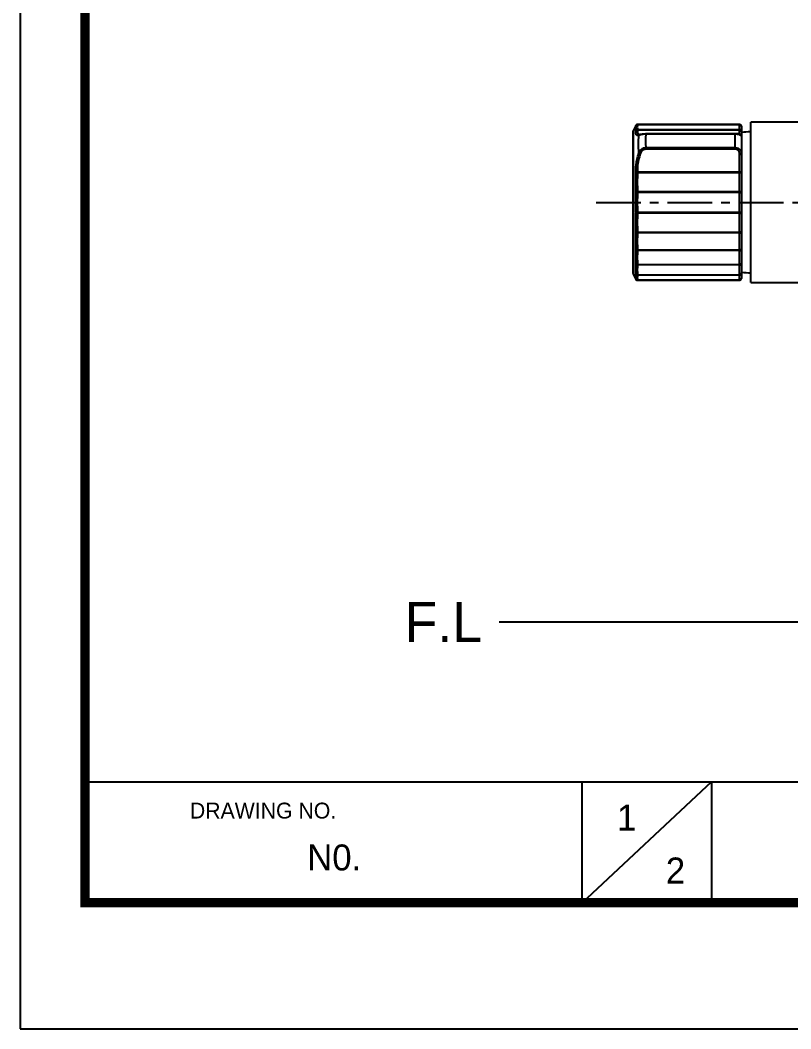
# Model space of a CAD drawing. Extents: x 1168 to 2296, y 0 to 827.
# Drawn here: x 1167.8 to 1383.8, y 0 to 282.9 of the extents above; entities that cross this region are included whole.
import ezdxf

# ---------------------------------------------------------------- set-up
doc = ezdxf.new("R2010")
doc.units = 0
doc.header["$LTSCALE"] = 10
doc.header["$MEASUREMENT"] = 0
doc.linetypes.add('CENTER', pattern=[2, 1.25, -0.25, 0.25, -0.25])
doc.layers.get('0').update_dxf_attribs({"linetype": 'CONTINUOUS'})
doc.layers.add('1', color=7, linetype='CONTINUOUS')
doc.layers.add('치수선', color=7, linetype='CONTINUOUS', lineweight=20)
doc.styles.add('Daelim Dimension', font='')
doc.styles.get('Daelim Dimension').set_extended_font_data('나눔고딕')

msp = doc.modelspace()

# ---------------------------------------------------------------- linework, layer by layer
at = {"color": 5, "lineweight": -3}
msp.add_line((1185.9, 69.28), (2094.49, 69.28), dxfattribs=at)
at = {"color": 5, "lineweight": -3, "ltscale": 40}
for p, q in [((1325.17, 69.28), (1325.17, 35.27)), ((1325.17, 69.28), (1325.17, 35.27)), ((1361.56, 69.28), (1325.17, 35.27)), ((1361.56, 69.28), (1325.17, 35.27)), ((1361.56, 69.28), (1361.56, 35.27)), ((1361.56, 69.28), (1361.56, 35.27))]:
    msp.add_line(p, q, dxfattribs=at)
at = {"lineweight": -3, "ltscale": 0.5}
msp.add_lwpolyline([(1167.75, 0), (2296.15, 0), (2296.15, 826.8), (1167.75, 826.8)], close=True, dxfattribs=at)
at = {"color": 5, "linetype": 'ByBlock', "lineweight": -3, "const_width": 2.6}
msp.add_lwpolyline([(1185.9, 35.4), (2277.9, 35.4), (2277.9, 807.6), (1185.9, 807.6)], close=True, dxfattribs=at)
at = {"layer": '1', "color": 7, "linetype": 'Continuous', "lineweight": -3}
for p, q in [((1340.29, 253.41), (1339.63, 252.07)), ((1339.63, 246.14), (1339.63, 252.07)), ((1340.82, 253.66), (1369.42, 253.66)), ((1369.42, 253.63), (1340.82, 253.63)), ((1340.82, 252.21), (1369.42, 252.21)), ((1369.42, 252.1), (1340.82, 252.1)), ((1369.42, 253.63), (1369.42, 253.66)), ((1369.42, 252.21), (1369.42, 253.63)), ((1369.42, 252.1), (1369.42, 252.21)), ((1369.42, 250.84), (1369.42, 252.1)), ((1369.92, 253.16), (1369.92, 253.15)), ((1369.92, 253.15), (1369.92, 251.73)), ((1407.02, 254.31), (1372.52, 254.31)), ((1372.52, 209.31), (1372.52, 254.31)), ((1339.52, 251.62), (1339.52, 245.82)), ((1368.22, 251.08), (1343.07, 251.08)), ((1368.22, 250.93), (1343.12, 250.93)), ((1368.22, 250.93), (1368.22, 251.08)), ((1368.22, 247.17), (1368.22, 250.93)), ((1369.92, 251.73), (1369.92, 251.67)), ((1369.92, 251.67), (1369.92, 250.36)), ((1369.92, 250.36), (1369.92, 245.34)), ((1343.12, 247.17), (1368.22, 247.17)), ((1368.22, 246.7), (1343.12, 246.7)), ((1368.22, 247.17), (1368.22, 246.7)), ((1339.52, 245.82), (1339.52, 212)), ((1339.63, 211.55), (1339.63, 246.14)), ((1369.42, 240.37), (1369.42, 245.31)), ((1369.92, 245.34), (1369.92, 240.11)), ((1340.82, 240.37), (1369.42, 240.37)), ((1369.42, 240.1), (1340.82, 240.1)), ((1369.42, 240.1), (1369.42, 240.37)), ((1369.42, 234.82), (1369.42, 240.1)), ((1369.92, 240.11), (1369.92, 239.98)), ((1369.92, 239.98), (1369.92, 234.69)), ((1340.82, 234.56), (1340.37, 234.59)), ((1340.82, 234.82), (1369.42, 234.82)), ((1369.42, 234.56), (1340.82, 234.56)), ((1369.42, 234.56), (1369.42, 234.82)), ((1369.42, 234.56), (1369.92, 234.56)), ((1369.42, 229.07), (1369.42, 234.56)), ((1369.92, 234.69), (1369.92, 234.56)), ((1369.92, 234.56), (1369.92, 229.07)), ((1340.82, 229.07), (1340.37, 229.04)), ((1340.82, 229.07), (1369.42, 229.07)), ((1369.42, 228.81), (1340.82, 228.81)), ((1369.42, 228.81), (1369.42, 229.07)), ((1369.42, 229.07), (1369.92, 229.07)), ((1369.42, 223.5), (1369.42, 228.81)), ((1369.92, 229.07), (1369.92, 228.94)), ((1369.92, 228.94), (1369.92, 223.63)), ((1340.82, 223.5), (1369.42, 223.5)), ((1369.42, 223.26), (1369.42, 223.5)), ((1369.92, 223.63), (1369.92, 223.51)), ((1369.92, 223.51), (1369.92, 218.76)), ((1369.42, 223.26), (1340.82, 223.26)), ((1369.42, 218.51), (1369.42, 223.26)), ((1340.82, 218.51), (1369.42, 218.51)), ((1369.42, 218.3), (1340.82, 218.3)), ((1369.42, 218.3), (1369.42, 218.51)), ((1369.42, 214.42), (1369.42, 218.3)), ((1369.92, 218.76), (1369.92, 218.65)), ((1369.92, 218.65), (1369.92, 214.77)), ((1340.82, 214.42), (1369.42, 214.42)), ((1369.42, 214.26), (1340.82, 214.26)), ((1369.42, 214.26), (1369.42, 214.42)), ((1369.42, 211.51), (1369.42, 214.26)), ((1369.92, 214.77), (1369.92, 214.69)), ((1369.92, 214.69), (1369.92, 211.95)), ((1339.63, 211.55), (1340.29, 210.22)), ((1340.82, 211.51), (1369.42, 211.51)), ((1369.42, 211.41), (1340.82, 211.41)), ((1340.82, 209.99), (1369.42, 209.99)), ((1369.42, 209.96), (1340.82, 209.96)), ((1369.42, 211.41), (1369.42, 211.51)), ((1369.42, 209.99), (1369.42, 211.41)), ((1369.42, 209.96), (1369.42, 209.99)), ((1369.92, 211.95), (1369.92, 211.9)), ((1369.92, 211.9), (1369.92, 210.48)), ((1369.92, 210.48), (1369.92, 210.46)), ((1372.52, 209.31), (1417.93, 209.31))]:
    msp.add_line(p, q, dxfattribs=at)
at = {"layer": '1', "color": 1, "linetype": 'CENTER', "lineweight": -3}
msp.add_line((1329.22, 231.81), (1621.92, 231.81), dxfattribs=at)
at = {"layer": '1', "color": 7, "linetype": 'Continuous', "lineweight": -3}
for centre, radius, start, end in [((1340.52, 251.62), 1, 153.4349, 180), ((1340.73, 253.16), 0.5, 90, 150.4522), ((1369.42, 253.16), 0.5, 0, 90), ((1340.52, 212), 1, 180, 206.5651), ((1340.73, 210.46), 0.5, 209.2585, 270), ((1369.42, 210.46), 0.5, 270, 0)]:
    msp.add_arc(centre, radius, start, end, dxfattribs=at)
for centre, major_axis, ratio, start_param, end_param in [((1340.82, 253.16), (0, -0.5), 0.997974, 3.141593, 4.252819), ((1340.82, 253.15), (-0.485, 0.12), 0.963968, 4.945544, 6.05677), ((1340.82, 251.73), (-0.486, -0.119), 0.963989, 4.480446, 5.591628), ((1340.82, 251.67), (-0.494, 0.074), 0.847879, 4.838634, 5.952011), ((1369.42, 253.15), (0.5, 0), 0.965926, 0, 1.570796), ((1369.42, 251.73), (0.5, 0), 0.965926, 0, 1.570796), ((1369.42, 251.67), (0.5, 0), 0.850503, 0, 1.570796), ((1369.42, 245.34), (-0.5, 0), 0.061882, 1.570796, 3.141593), ((1340.82, 240.11), (0.498, 0.046), 0.524348, 1.522294, 2.635671), ((1340.82, 239.98), (0.499, -0.033), 0.2583, 1.587753, 2.698935), ((1369.42, 240.11), (-0.5, 0), 0.525971, 3.141593, 4.712389), ((1369.42, 239.98), (-0.5, 0), 0.258819, 3.141593, 4.712389), ((1340.82, 234.69), (0.499, 0.033), 0.258295, 1.553748, 2.664975), ((1369.42, 234.69), (-0.5, 0), 0.258819, 3.141593, 4.712389), ((1340.82, 228.94), (0.499, -0.033), 0.258295, 3.618211, 4.729437), ((1369.42, 228.94), (-0.5, 0), 0.258819, 1.570796, 3.141593), ((1340.82, 223.63), (0.499, 0.033), 0.258295, 3.584114, 4.695341), ((1369.42, 223.63), (-0.5, 0), 0.258819, 1.570796, 3.141593), ((1369.42, 223.51), (-0.5, 0), 0.5, 1.570796, 3.141593), ((1340.82, 223.51), (0.499, -0.037), 0.498987, 3.637883, 4.74911), ((1340.82, 218.76), (0.499, 0.037), 0.498987, 3.564442, 4.675668), ((1340.82, 218.65), (0.498, -0.045), 0.705674, 3.664708, 4.775934), ((1369.42, 218.76), (-0.5, 0), 0.5, 1.570796, 3.141593), ((1369.42, 218.65), (-0.5, 0), 0.707107, 1.570796, 3.141593), ((1340.82, 214.77), (0.498, 0.045), 0.705674, 3.537617, 4.648844), ((1340.82, 214.69), (0.496, -0.063), 0.86427, 3.710931, 4.822158), ((1369.42, 214.77), (-0.5, 0), 0.707107, 1.570796, 3.141593), ((1369.42, 214.69), (-0.5, 0), 0.866025, 1.570796, 3.141593), ((1340.82, 211.95), (0.496, 0.063), 0.86427, 3.491394, 4.60262), ((1340.82, 211.9), (0.485, -0.12), 0.963968, 3.834317, 4.945544), ((1340.82, 210.48), (0.485, 0.12), 0.963968, 3.368008, 4.479234), ((1340.82, 210.46), (0, 0.5), 0.997974, 2.030366, 3.141593), ((1369.42, 211.95), (-0.5, 0), 0.866025, 1.570796, 3.141593), ((1369.42, 211.9), (-0.5, 0), 0.965926, 1.570796, 3.141593), ((1369.42, 210.48), (-0.5, 0), 0.965926, 1.570796, 3.141593)]:
    msp.add_ellipse(centre, major_axis=major_axis, ratio=ratio, start_param=start_param, end_param=end_param, dxfattribs=at)
for points, knots in [([(1340.37, 253.39), (1340.36, 253.39), (1340.34, 253.39), (1340.32, 253.39), (1340.31, 253.39), (1340.29, 253.39), (1340.28, 253.39), (1340.28, 253.39), (1340.28, 253.39)], [0, 0, 0, 0, 0.24967, 0.24967, 0.49934, 0.49934, 0.998679, 1, 1, 1, 1]), ([(1340.37, 251.94), (1340.36, 252), (1340.34, 252.06), (1340.32, 252.18), (1340.31, 252.24), (1340.29, 252.42), (1340.28, 252.65), (1340.29, 252.89), (1340.32, 253.13), (1340.34, 253.25), (1340.37, 253.37)], [0, 0, 0, 0, 0.125, 0.125, 0.25, 0.25, 0.5, 0.75, 0.75, 1, 1, 1, 1]), ([(1341.19, 250.57), (1341.12, 250.54), (1341.04, 250.53), (1340.95, 250.53), (1340.93, 250.53), (1340.9, 250.53), (1340.85, 250.53), (1340.8, 250.54), (1340.71, 250.56), (1340.66, 250.59), (1340.56, 250.66), (1340.52, 250.7), (1340.46, 250.78), (1340.44, 250.81), (1340.42, 250.86), (1340.41, 250.88), (1340.4, 250.92), (1340.39, 250.93), (1340.37, 251.03), (1340.33, 251.2), (1340.33, 251.4), (1340.34, 251.63), (1340.35, 251.75), (1340.37, 251.88)], [0, 0, 0, 0, 0.125, 0.125, 0.15625, 0.15625, 0.1875, 0.25, 0.25, 0.375, 0.375, 0.5, 0.5, 0.5625, 0.5625, 0.59375, 0.59375, 0.625, 0.625, 0.75, 0.875, 0.875, 1, 1, 1, 1]), ([(1340.82, 252.1), (1340.8, 251.97), (1340.79, 251.86), (1340.78, 251.65), (1340.78, 251.46), (1340.81, 251.3), (1340.84, 251.21), (1340.85, 251.2), (1340.86, 251.16), (1340.87, 251.15), (1340.89, 251.1), (1340.91, 251.07), (1340.97, 251), (1341.01, 250.96), (1341.11, 250.89), (1341.16, 250.87), (1341.25, 250.85), (1341.3, 250.84), (1341.35, 250.84), (1341.37, 250.84), (1341.37, 250.84), (1341.37, 250.84)], [0, 0, 0, 0, 0.148049, 0.148049, 0.296099, 0.444148, 0.444148, 0.481161, 0.481161, 0.518173, 0.518173, 0.592198, 0.592198, 0.740247, 0.740247, 0.888297, 0.888297, 0.962321, 0.999334, 0.999334, 1, 1, 1, 1]), ([(1341.19, 245.8), (1341.19, 245.83), (1341.19, 245.88), (1341.18, 245.96), (1341.17, 246.04), (1341.17, 246.12), (1341.16, 246.19), (1341.15, 246.27), (1341.15, 246.35), (1341.14, 246.43), (1341.14, 246.51), (1341.13, 246.58), (1341.13, 246.66), (1341.12, 246.74), (1341.12, 246.82), (1341.11, 246.89), (1341.11, 246.97), (1341.11, 247.05), (1341.1, 247.12), (1341.1, 247.2), (1341.1, 247.28), (1341.09, 247.35), (1341.09, 247.43), (1341.09, 247.51), (1341.09, 247.58), (1341.08, 247.66), (1341.08, 247.73), (1341.08, 247.81), (1341.08, 247.89), (1341.08, 247.96), (1341.08, 248.04), (1341.08, 248.11), (1341.08, 248.22), (1341.08, 248.35), (1341.08, 248.5), (1341.08, 248.66), (1341.09, 248.82), (1341.09, 248.98), (1341.1, 249.13), (1341.1, 249.29), (1341.11, 249.45), (1341.12, 249.61), (1341.13, 249.77), (1341.14, 249.93), (1341.15, 250.09), (1341.17, 250.24), (1341.18, 250.41), (1341.19, 250.51), (1341.19, 250.57)], [0, 0, 0, 0, 0.016475, 0.03292, 0.049335, 0.065722, 0.082081, 0.098413, 0.114718, 0.130998, 0.147253, 0.163483, 0.17969, 0.195874, 0.212036, 0.228176, 0.244296, 0.260396, 0.276477, 0.292539, 0.308583, 0.324611, 0.340622, 0.356617, 0.372598, 0.388565, 0.404518, 0.420459, 0.436388, 0.452306, 0.468213, 0.484111, 0.5, 0.532845, 0.565731, 0.598666, 0.631655, 0.664705, 0.697824, 0.731016, 0.764289, 0.79765, 0.831104, 0.864658, 0.898318, 0.932091, 0.965983, 1, 1, 1, 1]), ([(1343.12, 250.93), (1343.02, 250.93), (1342.91, 250.93), (1342.7, 250.92), (1342.6, 250.91), (1342.4, 250.89), (1342.3, 250.88), (1342.16, 250.86), (1342.11, 250.85), (1342.03, 250.84), (1341.98, 250.83), (1341.85, 250.8), (1341.77, 250.78), (1341.66, 250.75), (1341.63, 250.74), (1341.58, 250.72), (1341.56, 250.72), (1341.53, 250.71), (1341.51, 250.7), (1341.43, 250.67), (1341.38, 250.65), (1341.31, 250.62), (1341.3, 250.62), (1341.28, 250.61), (1341.24, 250.59), (1341.21, 250.58), (1341.19, 250.57)], [0, 0, 0, 0, 0.125, 0.125, 0.25, 0.25, 0.375, 0.375, 0.4375, 0.4375, 0.5, 0.5, 0.625, 0.625, 0.6875, 0.6875, 0.71875, 0.71875, 0.75, 0.75, 0.875, 0.875, 0.90625, 0.90625, 0.9375, 1, 1, 1, 1]), ([(1341.19, 250.57), (1341.21, 250.61), (1341.23, 250.66), (1341.29, 250.74), (1341.33, 250.77), (1341.41, 250.83), (1341.45, 250.85), (1341.54, 250.88), (1341.59, 250.89), (1341.64, 250.88)], [0, 0, 0, 0, 0.25, 0.25, 0.5, 0.5, 0.75, 0.75, 1, 1, 1, 1]), ([(1341.64, 250.88), (1341.67, 250.89), (1341.7, 250.9), (1341.78, 250.92), (1341.82, 250.93), (1341.88, 250.94), (1341.89, 250.94), (1341.92, 250.95), (1341.95, 250.96), (1341.99, 250.96), (1342.08, 250.98), (1342.14, 250.99), (1342.22, 251), (1342.24, 251), (1342.27, 251.01), (1342.33, 251.02), (1342.38, 251.02), (1342.49, 251.03), (1342.56, 251.04), (1342.72, 251.05), (1342.8, 251.06), (1342.96, 251.06), (1343.04, 251.06), (1343.12, 251.06)], [0, 0, 0, 0, 0.125, 0.125, 0.25, 0.25, 0.28125, 0.28125, 0.3125, 0.375, 0.375, 0.5, 0.5, 0.53125, 0.53125, 0.5625, 0.625, 0.625, 0.75, 0.75, 0.875, 0.875, 1, 1, 1, 1]), ([(1343.12, 250.93), (1343.12, 250.96), (1343.12, 250.99), (1343.12, 251.03), (1343.12, 251.05), (1343.12, 251.07), (1343.12, 251.08), (1343.12, 251.08), (1343.12, 251.08), (1343.12, 251.08)], [0, 0, 0, 0, 0.323588, 0.323588, 0.647177, 0.647177, 0.970765, 0.970765, 1, 1, 1, 1]), ([(1369.92, 250.37), (1369.92, 250.37), (1369.93, 250.43), (1369.89, 250.54), (1369.83, 250.66), (1369.75, 250.75), (1369.66, 250.81), (1369.55, 250.87), (1369.39, 250.93), (1369.09, 251), (1368.69, 251.06), (1368.34, 251.08), (1368.16, 251.08), (1368.13, 251.07)], [0, 0, 0, 0, 0.005866, 0.069838, 0.123693, 0.173578, 0.224238, 0.292978, 0.443931, 0.624966, 0.796661, 0.962722, 1, 1, 1, 1]), ([(1369.92, 250.36), (1369.92, 250.39), (1369.91, 250.42), (1369.87, 250.47), (1369.85, 250.51), (1369.8, 250.54), (1369.79, 250.55), (1369.77, 250.57), (1369.76, 250.58), (1369.72, 250.6), (1369.67, 250.63), (1369.61, 250.66), (1369.56, 250.69), (1369.54, 250.69), (1369.51, 250.71), (1369.49, 250.72), (1369.39, 250.75), (1369.31, 250.78), (1369.17, 250.82), (1369.12, 250.83), (1369.04, 250.85), (1369.02, 250.85), (1368.96, 250.86), (1368.94, 250.87), (1368.86, 250.88), (1368.8, 250.89), (1368.69, 250.91), (1368.63, 250.91), (1368.55, 250.92), (1368.52, 250.92), (1368.46, 250.92), (1368.43, 250.93), (1368.34, 250.93), (1368.28, 250.93), (1368.22, 250.93)], [0, 0, 0, 0, 0.125, 0.125, 0.25, 0.25, 0.28125, 0.28125, 0.3125, 0.3125, 0.375, 0.4375, 0.4375, 0.46875, 0.46875, 0.5, 0.5, 0.625, 0.625, 0.6875, 0.6875, 0.71875, 0.71875, 0.75, 0.75, 0.8125, 0.8125, 0.875, 0.875, 0.90625, 0.90625, 0.9375, 0.9375, 1, 1, 1, 1]), ([(1341.19, 245.8), (1341.21, 245.85), (1341.23, 245.9), (1341.27, 245.97), (1341.28, 245.99), (1341.3, 246.04), (1341.31, 246.06), (1341.38, 246.17), (1341.43, 246.26), (1341.51, 246.37), (1341.53, 246.39), (1341.56, 246.43), (1341.61, 246.49), (1341.66, 246.54), (1341.77, 246.65), (1341.85, 246.72), (1341.98, 246.81), (1342.03, 246.84), (1342.11, 246.9), (1342.16, 246.92), (1342.3, 246.99), (1342.4, 247.03), (1342.6, 247.1), (1342.7, 247.12), (1342.91, 247.16), (1343.02, 247.17), (1343.12, 247.17)], [0, 0, 0, 0, 0.0625, 0.0625, 0.09375, 0.09375, 0.125, 0.125, 0.25, 0.25, 0.28125, 0.28125, 0.3125, 0.375, 0.375, 0.5, 0.5, 0.5625, 0.5625, 0.625, 0.625, 0.75, 0.75, 0.875, 0.875, 1, 1, 1, 1]), ([(1343.12, 246.7), (1343.04, 246.7), (1342.96, 246.69), (1342.8, 246.67), (1342.72, 246.65), (1342.56, 246.6), (1342.49, 246.57), (1342.38, 246.51), (1342.34, 246.49), (1342.29, 246.46), (1342.27, 246.45), (1342.24, 246.42), (1342.22, 246.41), (1342.14, 246.35), (1342.08, 246.3), (1341.99, 246.21), (1341.97, 246.18), (1341.93, 246.13), (1341.92, 246.12), (1341.89, 246.08), (1341.88, 246.07), (1341.82, 245.98), (1341.78, 245.91), (1341.7, 245.77), (1341.67, 245.69), (1341.64, 245.62)], [0, 0, 0, 0, 0.125, 0.125, 0.25, 0.25, 0.375, 0.375, 0.4375, 0.4375, 0.46875, 0.46875, 0.5, 0.5, 0.625, 0.625, 0.6875, 0.6875, 0.71875, 0.71875, 0.75, 0.75, 0.875, 0.875, 1, 1, 1, 1]), ([(1343.12, 246.7), (1343.12, 246.74), (1343.12, 246.78), (1343.12, 246.87), (1343.12, 246.91), (1343.12, 246.99), (1343.12, 247.03), (1343.12, 247.11), (1343.12, 247.14), (1343.12, 247.17)], [0, 0, 0, 0, 0.25, 0.25, 0.5, 0.5, 0.75, 0.75, 1, 1, 1, 1]), ([(1368.22, 247.17), (1368.28, 247.17), (1368.34, 247.17), (1368.43, 247.16), (1368.46, 247.15), (1368.52, 247.14), (1368.55, 247.14), (1368.63, 247.12), (1368.69, 247.1), (1368.8, 247.06), (1368.86, 247.04), (1368.94, 247.01), (1368.96, 246.99), (1369.02, 246.97), (1369.04, 246.95), (1369.12, 246.91), (1369.17, 246.87), (1369.31, 246.77), (1369.39, 246.69), (1369.49, 246.58), (1369.51, 246.56), (1369.54, 246.52), (1369.56, 246.49), (1369.61, 246.42), (1369.67, 246.33), (1369.72, 246.23), (1369.76, 246.15), (1369.77, 246.12), (1369.79, 246.07), (1369.8, 246.04), (1369.85, 245.9), (1369.87, 245.79), (1369.91, 245.57), (1369.92, 245.45), (1369.92, 245.34)], [0, 0, 0, 0, 0.0625, 0.0625, 0.09375, 0.09375, 0.125, 0.125, 0.1875, 0.1875, 0.25, 0.25, 0.28125, 0.28125, 0.3125, 0.3125, 0.375, 0.375, 0.5, 0.5, 0.53125, 0.53125, 0.5625, 0.5625, 0.625, 0.6875, 0.6875, 0.71875, 0.71875, 0.75, 0.75, 0.875, 0.875, 1, 1, 1, 1]), ([(1369.42, 245.31), (1369.42, 245.39), (1369.41, 245.48), (1369.39, 245.65), (1369.37, 245.73), (1369.33, 245.85), (1369.32, 245.89), (1369.29, 245.97), (1369.27, 246.01), (1369.21, 246.12), (1369.17, 246.19), (1369.1, 246.28), (1369.09, 246.29), (1369.06, 246.33), (1369.01, 246.37), (1368.97, 246.42), (1368.9, 246.47), (1368.87, 246.5), (1368.81, 246.53), (1368.79, 246.54), (1368.76, 246.56), (1368.74, 246.57), (1368.64, 246.62), (1368.56, 246.65), (1368.46, 246.68), (1368.44, 246.68), (1368.39, 246.69), (1368.37, 246.69), (1368.31, 246.7), (1368.26, 246.7), (1368.22, 246.7)], [0, 0, 0, 0, 0.125, 0.125, 0.25, 0.25, 0.3125, 0.3125, 0.375, 0.375, 0.5, 0.5, 0.53125, 0.53125, 0.5625, 0.625, 0.625, 0.6875, 0.6875, 0.71875, 0.71875, 0.75, 0.75, 0.875, 0.875, 0.90625, 0.90625, 0.9375, 0.9375, 1, 1, 1, 1]), ([(1340.37, 240.2), (1340.36, 240.3), (1340.35, 240.41), (1340.34, 240.63), (1340.34, 240.74), (1340.33, 241.07), (1340.33, 241.3), (1340.35, 241.75), (1340.38, 242.22), (1340.44, 242.69), (1340.49, 242.99), (1340.5, 243.05), (1340.52, 243.17), (1340.53, 243.23), (1340.56, 243.41), (1340.59, 243.53), (1340.66, 243.9), (1340.71, 244.14), (1340.83, 244.61), (1340.97, 245.09), (1341.12, 245.56), (1341.19, 245.8)], [0, 0, 0, 0, 0.0625, 0.0625, 0.125, 0.125, 0.25, 0.25, 0.375, 0.5, 0.5, 0.53125, 0.53125, 0.5625, 0.5625, 0.625, 0.625, 0.75, 0.75, 0.875, 1, 1, 1, 1]), ([(1341.64, 245.62), (1341.56, 245.4), (1341.49, 245.18), (1341.35, 244.73), (1341.28, 244.51), (1341.16, 244.06), (1341.11, 243.84), (1341.03, 243.5), (1341.01, 243.39), (1340.98, 243.22), (1340.97, 243.16), (1340.95, 243.05), (1340.94, 242.99), (1340.89, 242.71), (1340.83, 242.27), (1340.8, 241.83), (1340.78, 241.41), (1340.78, 241.19), (1340.78, 240.93), (1340.78, 240.88), (1340.79, 240.78), (1340.79, 240.73), (1340.8, 240.57), (1340.81, 240.47), (1340.82, 240.37)], [0, 0, 0, 0, 0.125, 0.125, 0.25, 0.25, 0.375, 0.375, 0.4375, 0.4375, 0.46875, 0.46875, 0.5, 0.5, 0.625, 0.75, 0.75, 0.875, 0.875, 0.90625, 0.90625, 0.9375, 0.9375, 1, 1, 1, 1]), ([(1341.64, 245.62), (1341.59, 245.63), (1341.54, 245.65), (1341.45, 245.68), (1341.41, 245.7), (1341.33, 245.73), (1341.29, 245.75), (1341.23, 245.78), (1341.21, 245.79), (1341.19, 245.8)], [0, 0, 0, 0, 0.25, 0.25, 0.5, 0.5, 0.75, 0.75, 1, 1, 1, 1]), ([(1340.37, 234.72), (1340.36, 234.94), (1340.34, 235.16), (1340.32, 235.61), (1340.31, 235.83), (1340.29, 236.5), (1340.28, 237.39), (1340.29, 238.28), (1340.32, 239.17), (1340.34, 239.62), (1340.37, 240.06)], [0, 0, 0, 0, 0.125, 0.125, 0.25, 0.25, 0.5, 0.75, 0.75, 1, 1, 1, 1]), ([(1340.37, 229.04), (1340.36, 229.27), (1340.34, 229.5), (1340.32, 229.96), (1340.31, 230.19), (1340.29, 230.89), (1340.28, 231.81), (1340.29, 232.74), (1340.32, 233.66), (1340.34, 234.12), (1340.37, 234.59)], [0, 0, 0, 0, 0.125, 0.125, 0.25, 0.25, 0.5, 0.75, 0.75, 1, 1, 1, 1]), ([(1340.37, 223.55), (1340.36, 223.77), (1340.34, 223.99), (1340.32, 224.44), (1340.31, 224.66), (1340.29, 225.33), (1340.28, 226.23), (1340.29, 227.12), (1340.32, 228.01), (1340.34, 228.46), (1340.37, 228.91)], [0, 0, 0, 0, 0.125, 0.125, 0.25, 0.25, 0.5, 0.75, 0.75, 1, 1, 1, 1]), ([(1340.37, 218.62), (1340.36, 218.82), (1340.34, 219.02), (1340.32, 219.42), (1340.31, 219.62), (1340.29, 220.22), (1340.28, 221.02), (1340.29, 221.82), (1340.32, 222.63), (1340.34, 223.03), (1340.37, 223.43)], [0, 0, 0, 0, 0.125, 0.125, 0.25, 0.25, 0.5, 0.75, 0.75, 1, 1, 1, 1]), ([(1340.37, 214.6), (1340.36, 214.76), (1340.34, 214.92), (1340.32, 215.25), (1340.31, 215.41), (1340.29, 215.9), (1340.28, 216.56), (1340.29, 217.21), (1340.32, 217.86), (1340.34, 218.19), (1340.37, 218.52)], [0, 0, 0, 0, 0.125, 0.125, 0.25, 0.25, 0.5, 0.75, 0.75, 1, 1, 1, 1]), ([(1340.37, 211.74), (1340.36, 211.86), (1340.34, 211.97), (1340.32, 212.2), (1340.31, 212.32), (1340.29, 212.66), (1340.28, 213.13), (1340.29, 213.59), (1340.32, 214.05), (1340.34, 214.28), (1340.37, 214.51)], [0, 0, 0, 0, 0.125, 0.125, 0.25, 0.25, 0.5, 0.75, 0.75, 1, 1, 1, 1]), ([(1340.37, 210.25), (1340.36, 210.31), (1340.34, 210.37), (1340.32, 210.49), (1340.31, 210.55), (1340.29, 210.73), (1340.28, 210.97), (1340.29, 211.21), (1340.32, 211.45), (1340.34, 211.57), (1340.37, 211.69)], [0, 0, 0, 0, 0.125, 0.125, 0.25, 0.25, 0.5, 0.75, 0.75, 1, 1, 1, 1]), ([(1340.28, 210.24), (1340.28, 210.24), (1340.28, 210.24), (1340.29, 210.24), (1340.32, 210.24), (1340.34, 210.24), (1340.37, 210.24)], [0, 0, 0, 0, 0.001479, 0.500739, 0.500739, 1, 1, 1, 1])]:
    msp.add_open_spline(points, degree=3, knots=knots, dxfattribs=at)
for points, degree in [([(1340.37, 253.37), (1340.38, 253.38), (1340.38, 253.39), (1340.37, 253.39)], 3), ([(1340.37, 251.88), (1340.37, 251.89), (1340.37, 251.91), (1340.37, 251.93), (1340.37, 251.94)], 3), ([(1340.82, 253.63), (1340.76, 253.39), (1340.7, 252.92), (1340.76, 252.45), (1340.82, 252.21)], 3), ([(1340.82, 253.66), (1340.82, 253.66), (1340.82, 253.66), (1340.82, 253.64), (1340.82, 253.63)], 3), ([(1340.82, 252.21), (1340.82, 252.2), (1340.82, 252.17), (1340.82, 252.12), (1340.82, 252.1)], 3), ([(1341.51, 250.87), (1341.38, 250.84), (1341.37, 250.84)], 2), ([(1343.12, 250.93), (1342.97, 249.05), (1343.12, 247.17)], 2), ([(1343.12, 251.08), (1343.12, 251.08), (1343.12, 251.07), (1343.12, 251.06)], 3), ([(1372.52, 251.56), (1371.64, 251.56), (1370.77, 251.51), (1369.91, 251.4)], 3), ([(1340.37, 240.06), (1340.37, 240.08), (1340.37, 240.13), (1340.37, 240.17), (1340.37, 240.2)], 3), ([(1340.82, 240.1), (1340.76, 239.22), (1340.7, 237.46), (1340.76, 235.7), (1340.82, 234.82)], 3), ([(1340.82, 240.37), (1340.82, 240.33), (1340.82, 240.24), (1340.82, 240.15), (1340.82, 240.1)], 3), ([(1340.37, 234.59), (1340.38, 234.63), (1340.38, 234.67), (1340.37, 234.72)], 3), ([(1340.82, 234.56), (1340.76, 233.64), (1340.7, 231.81), (1340.76, 229.98), (1340.82, 229.07)], 3), ([(1340.82, 234.82), (1340.82, 234.77), (1340.82, 234.69), (1340.82, 234.6), (1340.82, 234.56)], 3), ([(1340.37, 228.91), (1340.38, 228.95), (1340.38, 228.99), (1340.37, 229.04)], 3), ([(1340.82, 228.81), (1340.76, 227.92), (1340.7, 226.16), (1340.76, 224.39), (1340.82, 223.5)], 3), ([(1340.82, 229.07), (1340.82, 229.02), (1340.82, 228.94), (1340.82, 228.85), (1340.82, 228.81)], 3), ([(1340.37, 223.43), (1340.38, 223.47), (1340.38, 223.51), (1340.37, 223.55)], 3), ([(1340.82, 223.5), (1340.82, 223.46), (1340.82, 223.38), (1340.82, 223.3), (1340.82, 223.26)], 3), ([(1340.82, 223.26), (1340.76, 222.47), (1340.7, 220.89), (1340.76, 219.3), (1340.82, 218.51)], 3), ([(1340.37, 218.52), (1340.38, 218.55), (1340.38, 218.58), (1340.37, 218.62)], 3), ([(1340.82, 218.3), (1340.76, 217.65), (1340.7, 216.36), (1340.76, 215.07), (1340.82, 214.42)], 3), ([(1340.82, 218.51), (1340.82, 218.47), (1340.82, 218.4), (1340.82, 218.33), (1340.82, 218.3)], 3), ([(1340.37, 214.51), (1340.38, 214.54), (1340.38, 214.56), (1340.37, 214.6)], 3), ([(1340.82, 214.26), (1340.76, 213.8), (1340.7, 212.89), (1340.76, 211.97), (1340.82, 211.51)], 3), ([(1340.82, 214.42), (1340.82, 214.39), (1340.82, 214.33), (1340.82, 214.28), (1340.82, 214.26)], 3), ([(1369.92, 212.22), (1370.78, 212.11), (1371.65, 212.06), (1372.52, 212.06)], 3), ([(1340.37, 211.69), (1340.38, 211.7), (1340.38, 211.72), (1340.37, 211.74)], 3), ([(1340.37, 210.24), (1340.38, 210.24), (1340.38, 210.24), (1340.37, 210.25)], 3), ([(1340.82, 211.41), (1340.76, 211.18), (1340.7, 210.7), (1340.76, 210.23), (1340.82, 209.99)], 3), ([(1340.82, 211.51), (1340.82, 211.49), (1340.82, 211.45), (1340.82, 211.43), (1340.82, 211.41)], 3), ([(1340.82, 209.99), (1340.82, 209.98), (1340.82, 209.97), (1340.82, 209.96), (1340.82, 209.96)], 3)]:
    msp.add_open_spline(points, degree=degree, dxfattribs=at)
at = {"layer": '치수선', "lineweight": -3}
msp.add_line((1986.1, 114.1), (1302.03, 114.1), dxfattribs=at)

# ---------------------------------------------------------------- texts
at = {"color": 5, "lineweight": -3, "ltscale": 40, "style": 'Daelim Dimension'}
msp.add_text('DRAWING NO.', height=4.453, dxfattribs=at).set_placement((1215.32, 58.99))
at = {"lineweight": -3, "attachment_point": 1, "style": 'Daelim Dimension'}
for s, insert, char_height, width in [('1', (1335.07, 62.9), 7.29, 10.17), ('N0. ', (1248.2, 51.71), 7.287, 45.7148), ('2', (1348.74, 48.05), 7.29, 10.17)]:
    msp.add_mtext(s, dxfattribs=dict(at, insert=insert, char_height=char_height, width=width))
at = {"layer": '치수선', "lineweight": -3, "insert": (1297.22, 119.71), "char_height": 11.25, "attachment_point": 3, "style": 'Daelim Dimension'}
msp.add_mtext_dynamic_manual_height_columns('F.L', width=17.4109, gutter_width=12.5, heights=[0], dxfattribs=at)

doc.saveas('drawing.dxf')
